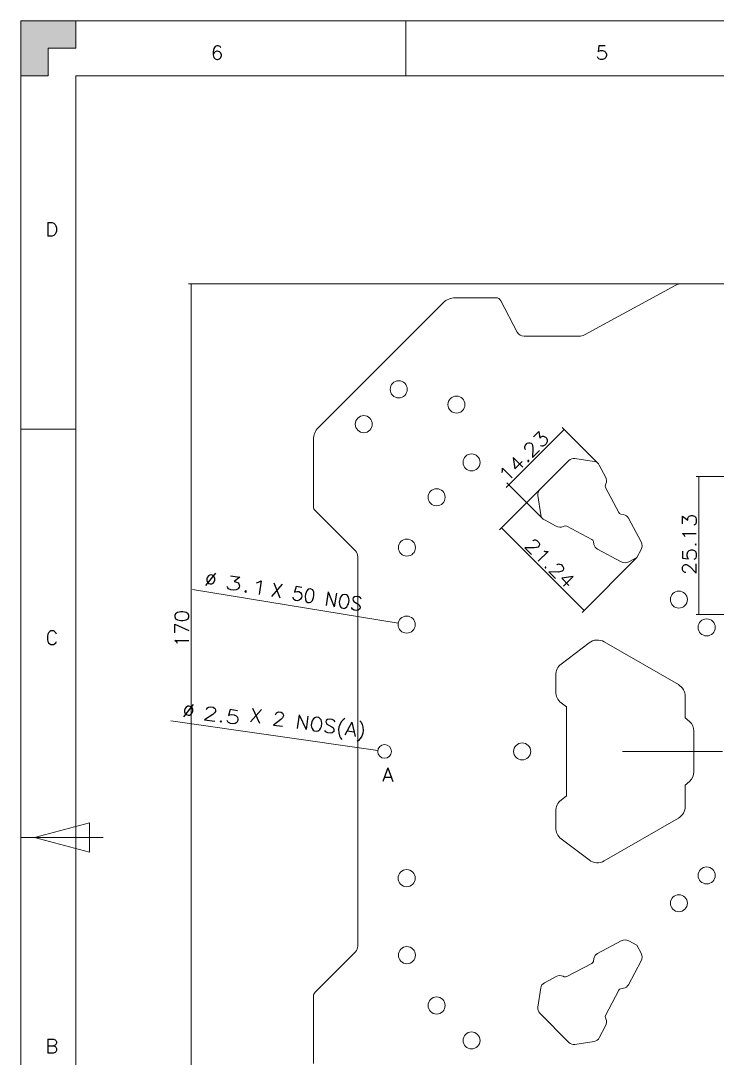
# Model space of a CAD drawing. Header units: millimetres. Extents: x 0 to 420, y 0 to 297.
# Drawn here: x 0 to 126.6, y 108.4 to 297 of the extents above; entities that cross this region are included whole.
import ezdxf

# ---------------------------------------------------------------- set-up
doc = ezdxf.new("R2010")
doc.units = ezdxf.units.MM
doc.layers.add('1', color=7, linetype='CONTINUOUS')
doc.styles.add('blockfont', font='simplex.shx')
doc.dimstyles.get("Standard").update_dxf_attribs({"dimtxt": 0.18, "dimasz": 0.18, "dimexe": 0.18, "dimexo": 0.0625, "dimgap": 0.09, "dimtad": 0, "dimtih": 1, "dimtoh": 1, "dimdec": 4, "dimzin": 0, "dimdsep": 46, "dimtxsty": 'Standard', "dimcen": 0.09, "dimadec": 0, "dimazin": 0, "dimtfac": 1, "dimtdec": 4, "dimtofl": 0, "dimtmove": 0, "dimatfit": 3, "dimfxl": 1, "dimtolj": 1, "dimtzin": 0, "dimarcsym": 0})

# ---------------------------------------------------------------- blocks, each defined once
blk = doc.blocks.new('DimnDraft3D4')
at = {"layer": '1', "color": 18, "linetype": 'CONTINUOUS', "lineweight": 13}
for p, q in [((120.085779, 249.15777), (30.479988, 249.15777)), ((30.979988, 249.15777), (30.979988, 79.15777)), ((120.085779, 79.15777), (30.479988, 79.15777))]:
    blk.add_line(p, q, dxfattribs=at)
for points in [[(30.979988, 249.15777), (31.515886, 247.157772), (30.44409, 247.157768), (30.979988, 249.15777)], [(30.979988, 79.15777), (30.44409, 81.157768), (31.515886, 81.157772), (30.979988, 79.15777)]]:
    blk.add_solid(points, dxfattribs=at)
at = {"layer": '1', "color": 18, "linetype": 'CONTINUOUS', "lineweight": 13, "insert": (30.53728, 183.095427), "char_height": 2.5, "attachment_point": 7, "rotation": 90, "line_spacing_factor": 0.753012, "style": 'blockfont'}
blk.add_mtext('\\W1.0535;170', dxfattribs=at)
blk = doc.blocks.new('DimnDraft3D11-2')
at = {"layer": '1', "color": 18, "linetype": 'CONTINUOUS', "lineweight": 13}
for p, q in [((133.389442, 214.160557), (122.785979, 214.160557)), ((123.285979, 214.160557), (123.285979, 189.026986)), ((143.590999, 189.026986), (122.785979, 189.026986))]:
    blk.add_line(p, q, dxfattribs=at)
for points in [[(123.285979, 214.160557), (123.821877, 212.160559), (122.75008, 212.160556), (123.285979, 214.160557)], [(123.285979, 189.026986), (122.75008, 191.026984), (123.821877, 191.026988), (123.285979, 189.026986)]]:
    blk.add_solid(points, dxfattribs=at)
at = {"layer": '1', "color": 18, "linetype": 'CONTINUOUS', "lineweight": 13, "insert": (122.84327, 196.158876), "char_height": 2.5, "attachment_point": 7, "rotation": 90, "line_spacing_factor": 0.753012, "style": 'blockfont'}
blk.add_mtext('\\W1.1692;25.13', dxfattribs=at)
blk = doc.blocks.new('DimnDraft3D12')
at = {"layer": '1', "color": 18, "linetype": 'CONTINUOUS', "lineweight": 13}
for p, q in [((98.796094, 222.696905), (88.254128, 212.154939)), ((104.971962, 216.521037), (98.44254, 223.050459)), ((94.910759, 206.459833), (88.381337, 212.989255))]:
    blk.add_line(p, q, dxfattribs=at)
for points in [[(98.796094, 222.696905), (97.760819, 220.903756), (97.002941, 221.661628), (98.796094, 222.696905)], [(88.73489, 212.635702), (89.770165, 214.428851), (90.528043, 213.670979), (88.73489, 212.635702)]]:
    blk.add_solid(points, dxfattribs=at)
at = {"layer": '1', "color": 18, "linetype": 'CONTINUOUS', "lineweight": 13, "insert": (88.383027, 212.909923), "char_height": 2.5, "attachment_point": 7, "rotation": 45, "line_spacing_factor": 0.753012, "style": 'blockfont'}
blk.add_mtext('\\W1.1692;14.23', dxfattribs=at)
blk = doc.blocks.new('DimnDraft3D1313')
at = {"layer": '1', "color": 18, "linetype": 'CONTINUOUS', "lineweight": 25}
for p, q in [((94.361724, 211.745979), (87.062178, 204.446432)), ((102.432827, 189.78289), (87.415731, 204.799986))]:
    blk.add_line(p, q, dxfattribs=at)
at = {"layer": '1', "color": 18, "linetype": 'CONTINUOUS', "lineweight": 18}
blk.add_line((112.040866, 199.390929), (102.079274, 189.429337), dxfattribs=at)
at = {"layer": '1', "color": 18, "linetype": 'CONTINUOUS', "lineweight": 25}
for points in [[(87.415731, 204.799986), (89.208881, 203.764711), (88.451009, 203.006834), (87.415731, 204.799986)], [(102.432827, 189.78289), (100.639677, 190.818165), (101.397549, 191.576042), (102.432827, 189.78289)]]:
    blk.add_solid(points, dxfattribs=at)
at = {"layer": '1', "color": 18, "linetype": 'CONTINUOUS', "lineweight": 13, "insert": (91.394269, 201.447532), "char_height": 2.5, "attachment_point": 7, "rotation": 315, "line_spacing_factor": 0.753012, "style": 'blockfont'}
blk.add_mtext('\\W1.1559;21.24', dxfattribs=at)
blk = doc.blocks.new('DimnDraft3D14')
at = {"layer": '1', "color": 18, "linetype": 'CONTINUOUS', "lineweight": 13}
blk.add_line((64.932844, 164.333773), (27.268974, 169.690315), dxfattribs=at)
blk.add_solid([(64.932844, 164.333773), (62.877315, 164.084819), (63.028223, 165.145939), (64.932844, 164.333773)], dxfattribs=at)
at = {"layer": '1', "color": 18, "linetype": 'CONTINUOUS', "lineweight": 13, "char_height": 2.5, "attachment_point": 7, "rotation": 351.90569683, "line_spacing_factor": 0.753012, "style": 'blockfont'}
for s, insert in [('%%c', (29.294967, 170.480631)), ('\\W1.2776;2.5', (32.988272, 169.955371)), ('\\W1.0926;X 2 NOS(A)', (41.326245, 168.769547))]:
    blk.add_mtext(s, dxfattribs=dict(at, insert=insert))
blk = doc.blocks.new('DimnDraft3D15')
at = {"layer": '1', "color": 18, "linetype": 'CONTINUOUS', "lineweight": 13}
blk.add_line((68.644607, 187.45952), (31.260154, 193.613192), dxfattribs=at)
blk.add_solid([(68.644607, 187.45952), (66.584125, 187.255576), (66.758202, 188.313142), (68.644607, 187.45952)], dxfattribs=at)
at = {"layer": '1', "color": 18, "linetype": 'CONTINUOUS', "lineweight": 13, "char_height": 2.5, "attachment_point": 7, "rotation": 350.65264124, "line_spacing_factor": 0.753012, "style": 'blockfont'}
for s, insert in [('%%c', (33.302946, 194.359015)), ('\\W1.4646;3.1', (36.98388, 193.753114)), ('\\W1.0065;X 50 NOS', (45.293928, 192.385238))]:
    blk.add_mtext(s, dxfattribs=dict(at, insert=insert))

msp = doc.modelspace()

# ---------------------------------------------------------------- hatches: boundary and pattern name
at = {"layer": '1', "linetype": 'CONTINUOUS', "lineweight": 13}
msp.add_hatch(color=155, dxfattribs=at).paths.add_polyline_path([(0, 297), (10, 297), (10, 292), (5, 292), (5, 287), (0, 287)], flags=0)

# ---------------------------------------------------------------- linework, layer by layer
at = {"layer": '1', "color": 163, "linetype": 'CONTINUOUS', "lineweight": 18}
for p, q in [((10, 297), (0, 297)), ((0, 287), (0, 297)), ((0, 297), (420, 297)), ((0, 0), (0, 297)), ((0, 297), (10, 297)), ((0, 287), (0, 297)), ((10, 297), (10, 292)), ((70, 287), (70, 297)), ((10, 292), (5, 292)), ((5, 292), (5, 287)), ((5, 287), (0, 287)), ((10, 287), (410, 287)), ((10, 10), (10, 287)), ((10, 222.75), (0, 222.75)), ((2.5, 148.5), (12.5, 151.179492)), ((12.5, 151.179492), (12.5, 145.820508)), ((10, 148.5), (0, 148.5)), ((0, 148.5), (15, 148.5)), ((12.5, 145.820508), (2.5, 148.5))]:
    msp.add_line(p, q, dxfattribs=at)
at = {"layer": '1', "color": 155, "linetype": 'CONTINUOUS', "lineweight": 18}
for p, q in [((174.462273, 249.15777), (120.085779, 249.15777)), ((119.131571, 248.915464), (102.485817, 239.878904)), ((76.845346, 245.757868), (54.102706, 223.015227)), ((78.966667, 246.636548), (86.41422, 246.636548)), ((90.272704, 240.390149), (87.301231, 246.098296)), ((101.531609, 239.636597), (91.514519, 239.636597)), ((53.224026, 220.893907), (53.224026, 208.651994)), ((94.361724, 211.745979), (99.685817, 217.070072)), ((100.762427, 217.421241), (104.280806, 216.872206)), ((105.190785, 216.225828), (106.346713, 214.060544)), ((106.396704, 212.798103), (106.307527, 212.593594)), ((106.323458, 212.160733), (108.741591, 207.569624)), ((94.559589, 207.15099), (94.010554, 210.669368)), ((60.839322, 200.599424), (53.515808, 207.946)), ((97.371252, 205.085083), (95.205967, 206.24101)), ((109.094572, 207.310688), (109.628285, 207.213689)), ((110.507139, 206.573134), (112.826164, 202.235041)), ((98.838202, 205.124269), (98.633693, 205.035091)), ((103.862172, 202.690205), (99.271062, 205.108337)), ((104.218107, 201.803511), (104.121107, 202.337224)), ((109.196755, 198.605631), (104.858661, 200.924657)), ((112.827685, 200.870721), (112.040866, 199.390929)), ((61.276996, 128.775107), (61.276996, 199.540432)), ((112.040866, 199.390929), (110.561075, 198.60411)), ((103.343906, 183.899769), (98.258003, 180.032359)), ((119.584828, 176.293481), (106.107141, 184.074828)), ((97.271238, 178.042354), (97.271238, 174.999595)), ((120.834828, 170.287795), (120.834828, 174.128418)), ((98.261741, 173.006754), (99.2415, 172.264625)), ((99.2415, 172.264625), (99.2415, 156.050914)), ((120.834828, 170.287795), (121.611202, 169.601519)), ((122.40481, 167.840796), (122.40481, 160.474743)), ((121.611202, 158.714021), (120.834828, 158.027745)), ((120.834828, 154.187121), (120.834828, 158.027745)), ((99.2415, 156.050914), (98.261741, 155.308785)), ((97.271238, 153.315944), (97.271238, 150.273185)), ((106.107141, 144.240711), (119.584828, 152.022058)), ((98.258003, 148.28318), (103.343906, 144.41577)), ((104.858661, 127.390882), (109.196755, 129.709908)), ((110.561075, 129.711429), (112.040866, 128.92461)), ((112.040866, 128.92461), (112.827685, 127.444818)), ((53.515808, 120.369539), (60.839322, 127.716115)), ((104.121107, 125.978316), (104.218107, 126.512029)), ((99.271062, 123.207202), (103.862172, 125.625334)), ((112.826164, 126.080498), (110.507139, 121.742405)), ((95.205967, 122.074529), (97.371252, 123.230457)), ((98.633693, 123.280448), (98.838202, 123.19127)), ((94.010554, 117.646171), (94.559589, 121.16455)), ((108.741591, 120.745915), (106.323458, 116.154806)), ((109.628285, 121.10185), (109.094572, 121.004851)), ((53.224026, 119.663545), (53.224026, 107.421632)), ((99.685817, 111.245468), (94.361724, 116.569561)), ((106.307527, 115.721946), (106.396704, 115.517437)), ((106.346713, 114.254996), (105.190785, 112.089711)), ((104.280806, 111.443333), (100.762427, 110.894298))]:
    msp.add_line(p, q, dxfattribs=at)
at = {"layer": '1', "color": 163, "linetype": 'CONTINUOUS', "lineweight": 18}
msp.add_lwpolyline([(127.590803, 164.15777), (126.076709, 164.15777), (124.562615, 164.15777), (123.048521, 164.15777), (121.534427, 164.15777), (120.020333, 164.15777), (118.506239, 164.15777), (116.992145, 164.15777), (115.478051, 164.15777), (113.963957, 164.15777), (112.449863, 164.15777), (110.935769, 164.15777), (109.421675, 164.15777)], dxfattribs=at)
at = {"layer": '1', "color": 155, "linetype": 'CONTINUOUS', "lineweight": 18}
for centre, radius in [((68.724026, 229.986548), 1.55), ((79.224026, 227.20777), 1.55), ((62.374026, 223.65777), 1.55), ((81.974026, 216.70777), 1.55), ((75.624026, 210.35777), 1.55), ((70.224026, 201.20777), 1.55), ((119.674026, 191.75777), 1.55), ((70.174026, 187.20777), 1.55), ((124.724026, 186.70777), 1.55), ((66.170391, 164.15777), 1.25), ((91.174026, 164.15777), 1.55)]:
    msp.add_circle(centre, radius, dxfattribs=at)
at = {"layer": '1', "color": 155, "linetype": 'CONTINUOUS', "lineweight": 18, "extrusion": (0, 0, -1)}
for centre in [(-70.174026, 141.10777), (-124.724026, 141.60777), (-119.674026, 136.55777), (-70.224026, 127.10777), (-75.624026, 117.95777), (-81.974026, 111.60777)]:
    msp.add_circle(centre, 1.55, dxfattribs=at)
at = {"layer": '1', "color": 155, "linetype": 'CONTINUOUS', "lineweight": 18}
for centre, radius, start, end in [((120.085779, 247.15777), 2, 90, 118.496418), ((78.966667, 243.636548), 3, 90, 135), ((86.41422, 245.636548), 1, 27.5, 90), ((56.224026, 220.893907), 3, 135, 180), ((106.765848, 212.393739), 0.5, 156.440019, 207.775726), ((54.224026, 208.651994), 1, 180, 224.909928), ((109.18398, 207.80263), 0.5, 207.775726, 259.699213), ((99.038056, 204.665948), 0.5, 62.224274, 113.559981), ((103.629166, 202.247816), 0.5, 10.300787, 62.224274), ((59.776996, 199.540432), 1.5, 0, 44.909928), ((104.857141, 181.909764), 2.5, 60, 127.25), ((99.771238, 178.042354), 2.5, 127.25, 180), ((118.334828, 174.128418), 2.5, 0, 60), ((99.771238, 174.999595), 2.5, 180, 232.857532), ((99.771238, 153.315944), 2.5, 127.142468, 180), ((118.334828, 154.187121), 2.5, 300, 360), ((99.771238, 150.273185), 2.5, 180, 232.75), ((104.857141, 146.405775), 2.5, 232.75, 300), ((59.776996, 128.775107), 1.5, 315.090072, 0), ((103.629166, 126.067724), 0.5, 297.775726, 349.699213), ((99.038056, 123.649591), 0.5, 246.440019, 297.775726), ((109.18398, 120.51291), 0.5, 100.300787, 152.224274), ((54.224026, 119.663545), 1, 135.090072, 180), ((106.765848, 115.9218), 0.5, 152.224274, 203.559981)]:
    msp.add_arc(centre, radius, start, end, dxfattribs=at)
at = {"layer": '1', "color": 155, "linetype": 'CONTINUOUS', "lineweight": 18, "extrusion": (0, 0, -1)}
for centre, radius, start, end in [((-91.514519, 241.036597), 1.4, 270, 332.5), ((-101.531609, 241.636597), 2, 241.503582, 270), ((-100.5697, 216.186188), 1.25, 45, 98.869343), ((-104.088079, 215.637153), 1.25, 98.869343, 151.90467), ((-105.067573, 213.377681), 1.45, 151.90467, 203.559981), ((-95.245607, 210.862095), 1.25, 351.130657, 45), ((-95.794642, 207.343717), 1.25, 298.09533, 351.130657), ((-109.404765, 205.983836), 1.25, 100.300787, 151.87226), ((-98.054115, 206.364222), 1.45, 246.440019, 298.09533), ((-111.547411, 201.551455), 1.45, 151.87226, 208), ((-105.44796, 202.02703), 1.25, 298.12774, 349.699213), ((-109.880341, 199.884384), 1.45, 242, 298.12774), ((-120.05481, 167.840796), 2.35, 131.475106, 180), ((-120.05481, 160.474743), 2.35, 180, 228.524894), ((-109.880341, 128.431155), 1.45, 61.87226, 118), ((-105.44796, 126.288509), 1.25, 10.300787, 61.87226), ((-111.547411, 126.764085), 1.45, 152, 208.12774), ((-98.054115, 121.951317), 1.45, 61.90467, 113.559981), ((-95.794642, 120.971823), 1.25, 8.869343, 61.90467), ((-109.404765, 122.331704), 1.25, 208.12774, 259.699213), ((-95.245607, 117.453444), 1.25, 315, 8.869343), ((-105.067573, 114.937859), 1.45, 156.440019, 208.09533), ((-104.088079, 112.678386), 1.25, 208.09533, 261.130657), ((-100.5697, 112.129351), 1.25, 261.130657, 315)]:
    msp.add_arc(centre, radius, start, end, dxfattribs=at)

# ---------------------------------------------------------------- block references
at = {"layer": '1', "color": 18, "linetype": 'CONTINUOUS', "lineweight": 25}
msp.add_blockref('DimnDraft3D1313', (0, 0), dxfattribs=at)

# ---------------------------------------------------------------- texts
at = {"layer": '1', "color": 18, "linetype": 'CONTINUOUS', "lineweight": 13, "char_height": 2.5, "attachment_point": 7, "line_spacing_factor": 0.753012, "style": 'blockfont'}
for s, insert in [('\\W1.0809;6', (34.513021, 289.942708)), ('\\W1.0809;5', (104.513021, 289.942708)), ('\\W1.0208;D', (4.513021, 257.817708)), ('\\W1.0208;C', (4.513021, 183.567708)), ('\\W1.0809;A\\P ', (65.717809, 155.52303)), ('\\W1.0208;B', (4.513021, 109.317708))]:
    msp.add_mtext(s, dxfattribs=dict(at, insert=insert))

# ---------------------------------------------------------------- dimensions: what is measured, and where the dimension line sits
at = {"layer": '1', "color": 18, "linetype": 'CONTINUOUS', "lineweight": 13}
for base, p1, p2, angle, text, override, picture, middle, dimtype in [((30.979988, 79.15777), (120.085779, 249.15777), (120.085779, 79.15777), 90, '\\C18;170', {"dimtxt": 2.5, "dimasz": 2, "dimexe": 0.5, "dimexo": 0, "dimgap": 1.25, "dimtad": 1, "dimtih": 0, "dimtoh": 0, "dimdec": 2, "dimzin": 8, "dimtxsty": 'blockfont', "dimsah": 1, "dimclrd": 18, "dimclre": 18, "dimclrt": 18, "dimtm": -0.005, "dimtdec": 2, "dimtofl": 1, "dimtmove": 0}, 'DimnDraft3D4', (30.979988, 186.056365), 160), ((98.44254, 223.050459), (94.910759, 206.459833), (104.971962, 216.521037), 45.00000285, '\\C18;14.23', {"dimtxt": 2.5, "dimasz": 2, "dimexe": 0.5, "dimexo": 0, "dimgap": 1.25, "dimtad": 1, "dimtih": 0, "dimtoh": 0, "dimdec": 2, "dimzin": 8, "dimtxsty": 'blockfont', "dimsah": 1, "dimclrd": 18, "dimclre": 18, "dimclrt": 18, "dimtm": -0.005, "dimtdec": 2, "dimtmove": 0}, 'DimnDraft3D12', (87.370244, 213.038823), 161), ((123.285979, 189.026986), (133.389442, 214.160557), (143.590999, 189.026986), 90, '\\C18;25.13', {"dimtxt": 2.5, "dimasz": 2, "dimexe": 0.5, "dimexo": 0, "dimgap": 1.25, "dimtad": 1, "dimtih": 0, "dimtoh": 0, "dimdec": 2, "dimzin": 8, "dimtxsty": 'blockfont', "dimsah": 1, "dimclrd": 18, "dimclre": 18, "dimclrt": 18, "dimtm": -0.005, "dimtdec": 2, "dimtofl": 1, "dimtmove": 0}, 'DimnDraft3D11-2', (123.285979, 201.593772), 160)]:
    dim = msp.add_linear_dim(base=base, p1=p1, p2=p2, angle=angle, text=text, dimstyle='Standard', override=override, dxfattribs=at)
    dim.commit()
    dim.dimension.update_dxf_attribs({"geometry": picture, "text_midpoint": middle, "dimtype": dimtype})
for p1, p2, text, picture, middle in [((71.703445, 186.956019), (68.644607, 187.45952), '\\C18;%%c 3.1 \\C18;X 50 NOS', 'DimnDraft3D15', (36.498299, 194.651199)), ((67.407938, 163.981766), (64.932844, 164.333773), '\\C18;%%c 2.5 \\C18;X 2 NOS(A)', 'DimnDraft3D14', (32.483167, 170.842622))]:
    dim = msp.add_diameter_dim_2p(p1=p1, p2=p2, text=text, dimstyle='Standard', override={"dimtxt": 2.5, "dimasz": 2, "dimexe": 0.5, "dimexo": 0, "dimgap": 1.25, "dimtad": 1, "dimtih": 0, "dimdec": 2, "dimzin": 8, "dimtxsty": 'blockfont', "dimsah": 1, "dimse1": 1, "dimse2": 1, "dimclrd": 18, "dimclre": 18, "dimclrt": 18, "dimtm": -0.005, "dimtdec": 2, "dimtmove": 0}, dxfattribs=at)
    dim.commit()
    dim.dimension.update_dxf_attribs({"geometry": picture, "text_midpoint": middle, "dimtype": 163})

doc.saveas('drawing.dxf')
